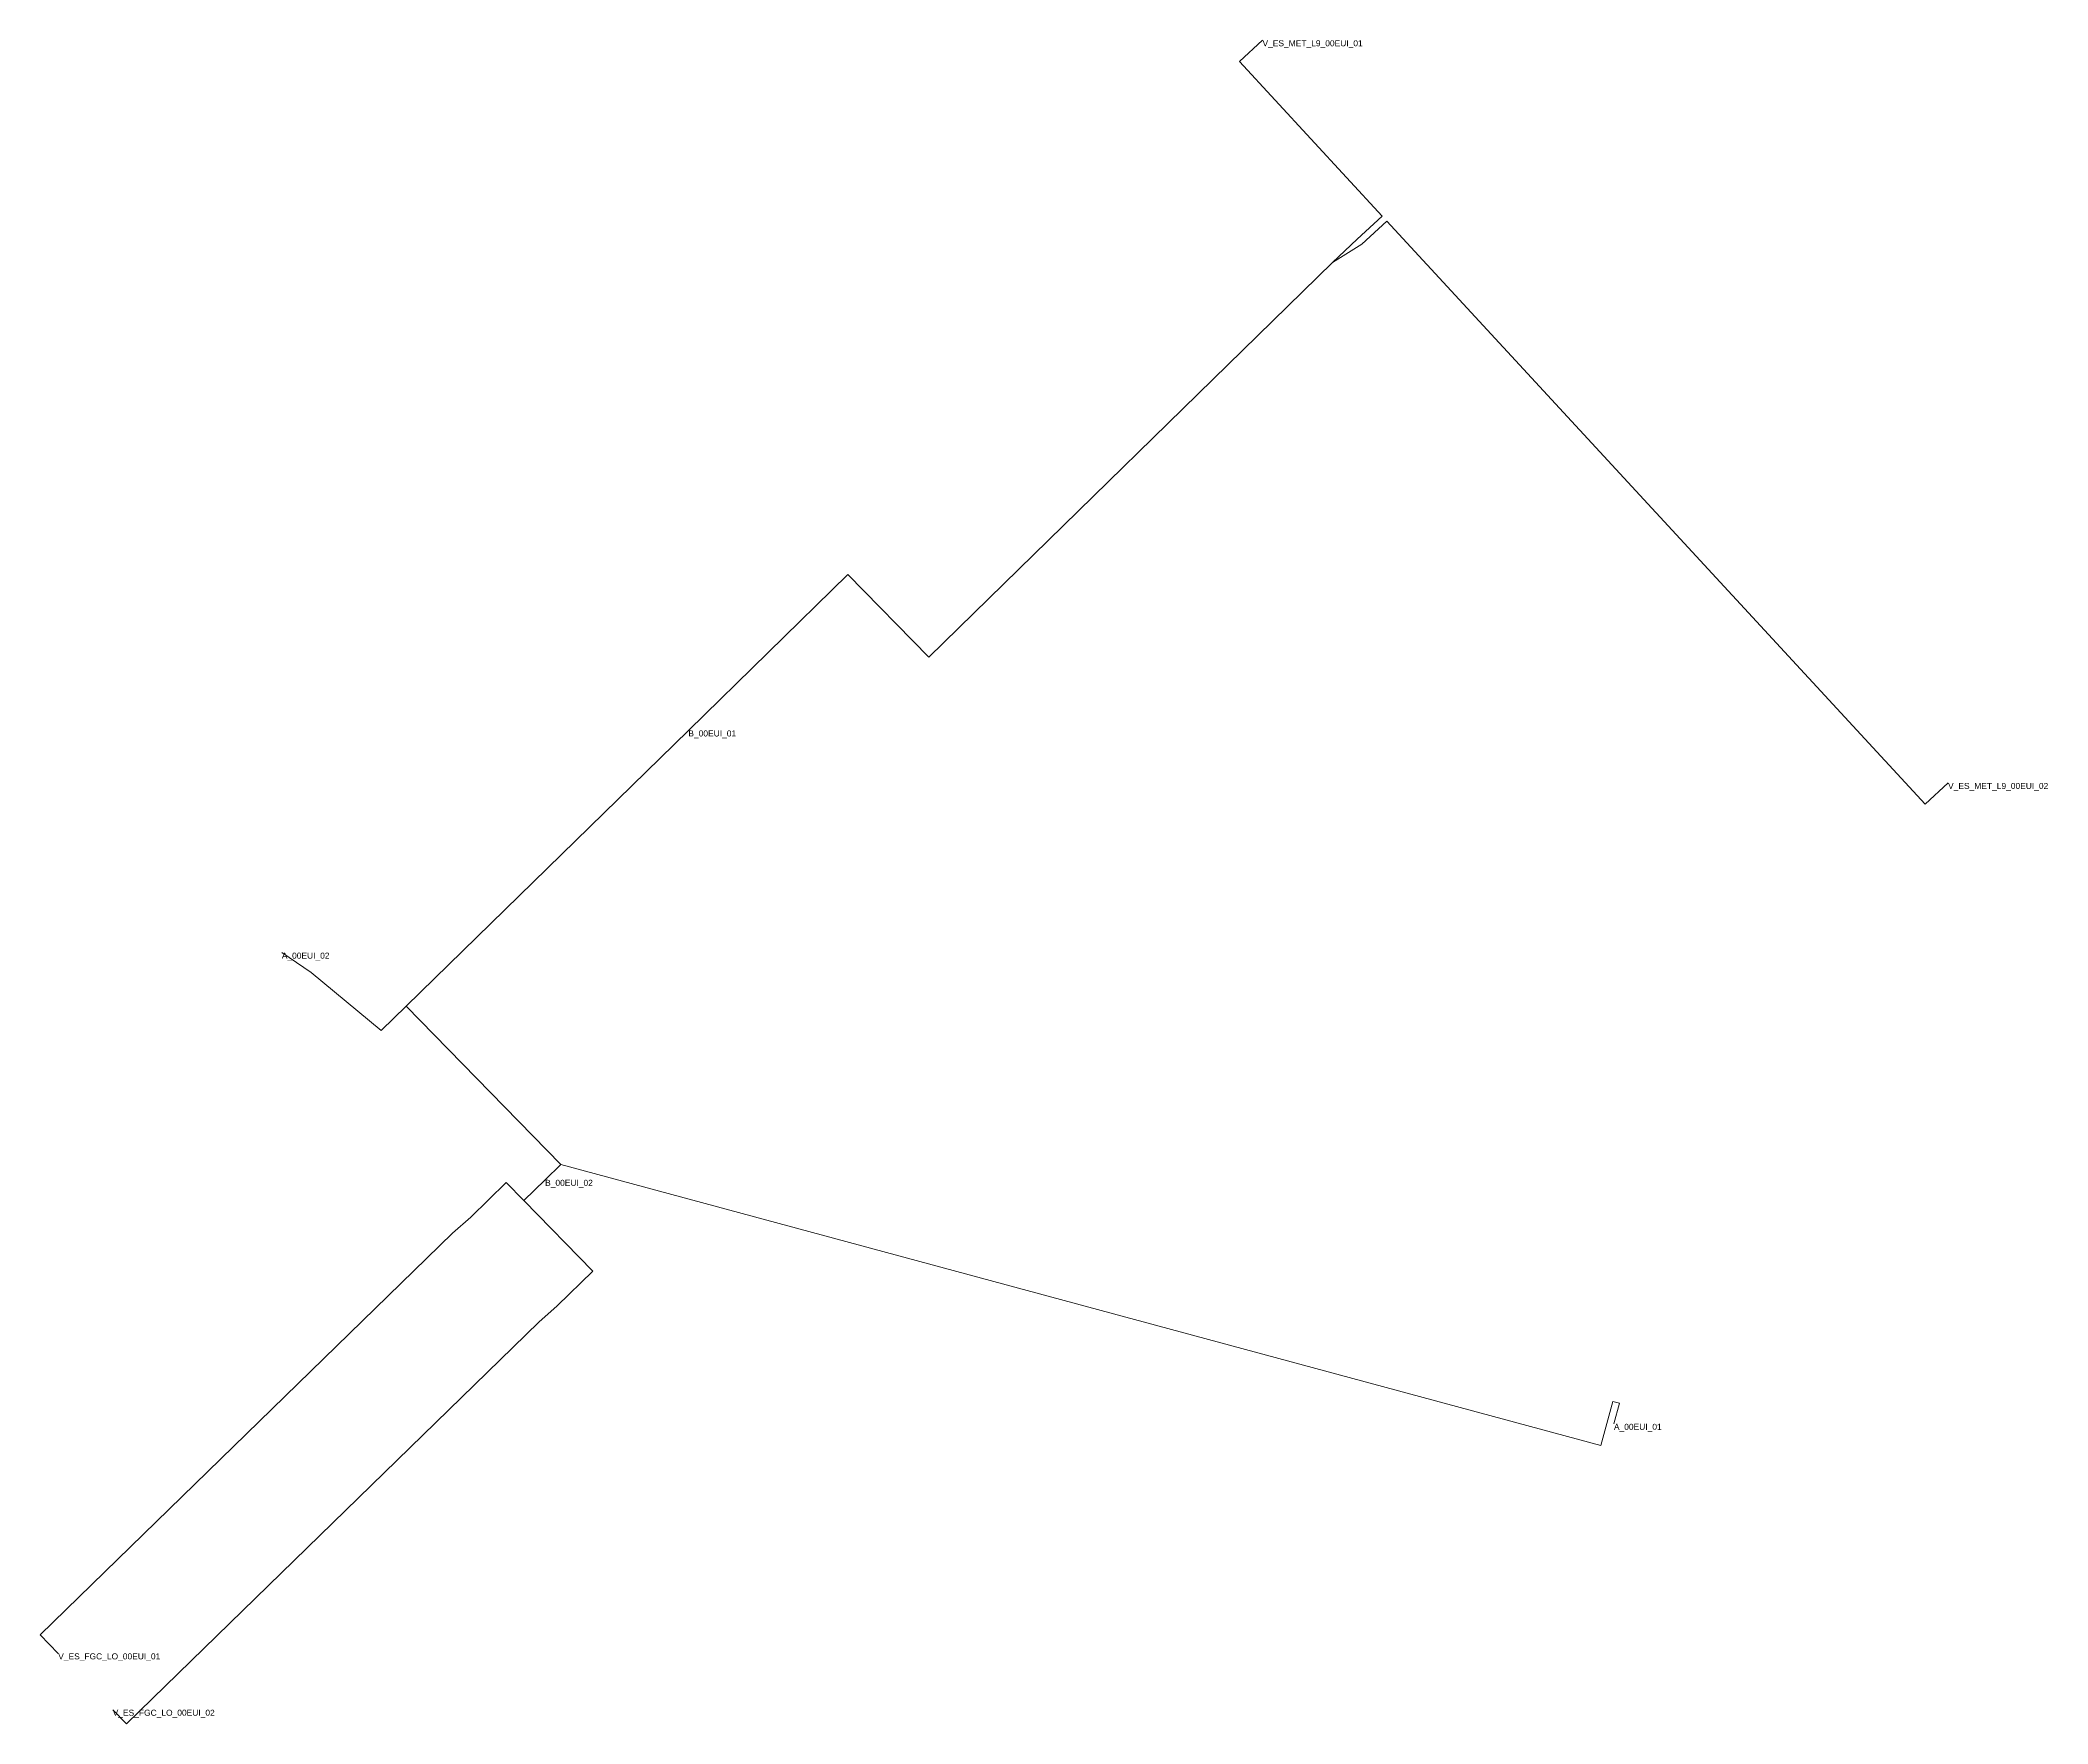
# Model space of a CAD drawing. Header units: metres. Extents: x 426751 to 426917, y 4578716 to 4578855.
import ezdxf
from ezdxf.enums import TextEntityAlignment as Align

# ---------------------------------------------------------------- set-up
doc = ezdxf.new("R2010")
doc.units = ezdxf.units.M
doc.header["$MEASUREMENT"] = 0
for name, color, linetype, lineweight, true_color in [('01_A_AccesTren_t', 40, 'Continuous', 0, 0xffd600), ('01_C_AccesExt_t', 251, 'Continuous', 0, 0x646464), ('01_I_Ascensor_l', 251, 'Continuous', 0, 0x646464), ('01_I_AscensorD_l', 251, 'Continuous', 0, 0x646464), ('01_I_BarreraTarifaria_t', 251, 'Continuous', 0, 0x646464), ('01_I_Horitzontal_l', 251, 'Continuous', 0, 0x646464), ('01_I_HoritzontalD_l', 251, 'Continuous', 0, 0x646464)]:
    doc.layers.add(name, color=color, linetype=linetype, lineweight=lineweight, true_color=true_color)
doc.styles.add('Style-Arial', font='arial.ttf')

msp = doc.modelspace()

# ---------------------------------------------------------------- linework, layer by layer
at = {"layer": '01_I_Ascensor_l'}
for p, q in [((426786.243777, 4578757.799454, -10), (426784.728181, 4578756.453254, -20)), ((426793.417733, 4578750.432888, -10), (426791.899336, 4578749.089534, -20)), ((426880.941737, 4578742.509535, -10), (426881.49138, 4578742.361109))]:
    msp.add_line(p, q, dxfattribs=at)
at = {"layer": '01_I_AscensorD_l'}
for p, q in [((426857.705947, 4578836.976719, -10), (426859.743475, 4578838.89975, -30)), ((426857.705947, 4578836.976719, -10), (426860.135215, 4578838.475206, -20)), ((426772.999311, 4578778.096236, -10), (426770.57402, 4578779.731907))]:
    msp.add_line(p, q, dxfattribs=at)
at = {"layer": '01_I_Horitzontal_l'}
for p, q in [((426793.717739, 4578762.172008, -10), (426792.408546, 4578760.891721, -10)), ((426792.408546, 4578760.891721, -10), (426790.646844, 4578759.168914, -10)), ((426881.03095, 4578740.656067), (426881.49138, 4578742.361109))]:
    msp.add_line(p, q, dxfattribs=at)
at = {"layer": '01_I_Horitzontal_l', "flags": 128}
for points, elevation in [([(426780.895603, 4578775.28421), (426778.827865, 4578773.262215), (426772.999311, 4578778.096236)], -10), ([(426880.941737, 4578742.509535), (426879.959193, 4578738.870797), (426793.717739, 4578762.172008)], -10), ([(426790.646844, 4578759.168914), (426789.179014, 4578760.669884), (426786.243777, 4578757.799454)], -10), ([(426790.646844, 4578759.168914), (426796.368287, 4578753.318298), (426793.417733, 4578750.432888)], -10), ([(426784.728181, 4578756.453254), (426750.539841, 4578723.160194), (426752.036556, 4578721.619853)], -20), ([(426791.899336, 4578749.089534), (426757.690793, 4578715.773867), (426756.55299, 4578716.944835)], -20)]:
    msp.add_lwpolyline(points, dxfattribs=dict(at, elevation=elevation))
at = {"layer": '01_I_HoritzontalD_l'}
for p, q in [((426780.895603, 4578775.28421, -10), (426804.286943, 4578798.158091, -10)), ((426793.717739, 4578762.172008, -10), (426780.895603, 4578775.28421, -10))]:
    msp.add_line(p, q, dxfattribs=at)
at = {"layer": '01_I_HoritzontalD_l', "flags": 128}
for points, elevation in [([(426859.743475, 4578838.89975), (426861.822163, 4578840.817828), (426849.989733, 4578853.641046), (426851.892612, 4578855.397258)], -30), ([(426860.135215, 4578838.475206), (426862.213904, 4578840.393284), (426906.828367, 4578792.043027), (426908.737528, 4578793.805037)], -20), ([(426804.286943, 4578798.158091), (426817.512091, 4578811.090675), (426824.219738, 4578804.231286), (426857.705947, 4578836.976719)], -10)]:
    msp.add_lwpolyline(points, dxfattribs=dict(at, elevation=elevation))

# ---------------------------------------------------------------- texts
at = {"layer": '01_A_AccesTren_t', "style": 'Style-Arial'}
for s, p in [('V_ES_MET_L9_00EUI_01', (426851.892612, 4578855.397258, -30)), ('V_ES_MET_L9_00EUI_02', (426908.737528, 4578793.805037, -20)), ('V_ES_FGC_LO_00EUI_01', (426752.036556, 4578721.619853, -20)), ('V_ES_FGC_LO_00EUI_02', (426756.55299, 4578716.944835, -20))]:
    msp.add_text(s, height=0.5, dxfattribs=at).set_placement(p, align=Align.TOP_LEFT)
at = {"layer": '01_C_AccesExt_t', "style": 'Style-Arial'}
for s, p in [('A_00EUI_02', (426770.57402, 4578779.731907)), ('A_00EUI_01', (426881.03095, 4578740.656067))]:
    msp.add_text(s, height=0.5, dxfattribs=at).set_placement(p, align=Align.TOP_LEFT)
at = {"layer": '01_I_BarreraTarifaria_t', "style": 'Style-Arial'}
for s, p in [('B_00EUI_01', (426804.286943, 4578798.158091, -10)), ('B_00EUI_02', (426792.408546, 4578760.891721, -10))]:
    msp.add_text(s, height=0.5, dxfattribs=at).set_placement(p, align=Align.TOP_LEFT)

doc.saveas('drawing.dxf')
